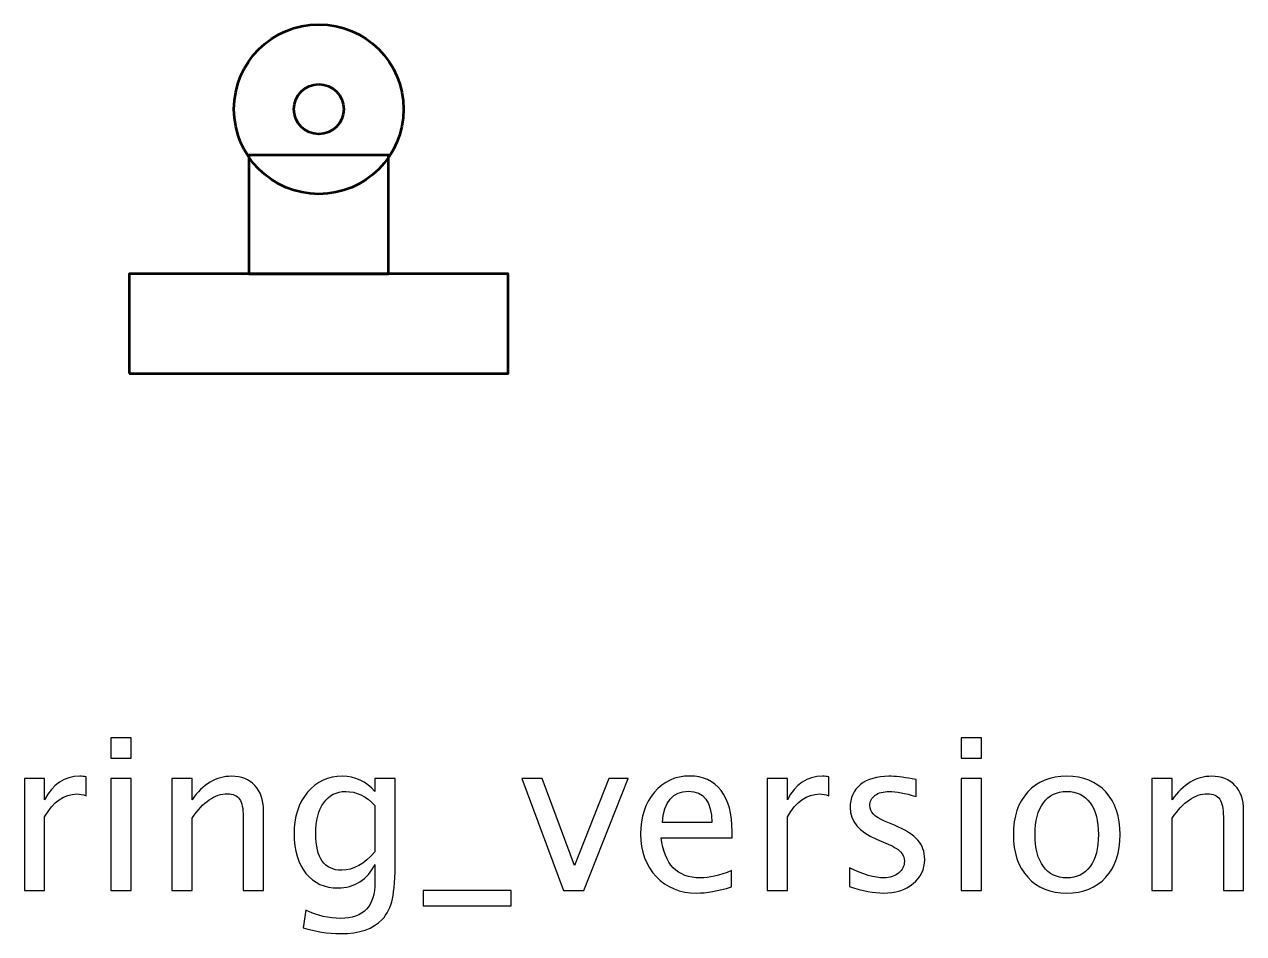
# Model space of a CAD drawing. Header units: centimetres. Extents: x -29.3 to 28.8, y -24.1 to 28.7.
# Drawn here: x -1.45 to 10.77, y 6.74 to 15.85 of the extents above; entities that cross this region are included whole.
import ezdxf

# ---------------------------------------------------------------- set-up
doc = ezdxf.new("R2010")
doc.units = ezdxf.units.CM
doc.header["$MEASUREMENT"] = 0
doc.layers.add('Layer 1', color=7, linetype='Continuous')

msp = doc.modelspace()

# ---------------------------------------------------------------- linework, layer by layer
at = {"layer": 'Layer 1', "lineweight": 53}
for points in [[(0.79998, 13.35001), (2.19998, 13.35001), (2.19998, 14.54017), (0.79998, 14.54017), (0.79998, 13.35001)], [(-0.40002, 12.35), (3.39998, 12.35), (3.39998, 13.35), (-0.40002, 13.35), (-0.40002, 12.35)]]:
    msp.add_lwpolyline(points, close=True, dxfattribs=at)
for major_axis in [(0, 0.85), (0, 0.25)]:
    msp.add_ellipse((1.5, 15), major_axis=major_axis, ratio=1, dxfattribs=at)
at = {"layer": 'Layer 1'}
for points, knots in [([(-0.58453, 8.49759), (-0.58453, 8.49759), (-0.58453, 8.70079), (-0.58453, 8.70079), (-0.58453, 8.70079), (-0.58453, 8.70079), (-0.38133, 8.70079), (-0.38133, 8.70079), (-0.38133, 8.70079), (-0.38133, 8.70079), (-0.38133, 8.49759), (-0.38133, 8.49759), (-0.38133, 8.49759), (-0.38133, 8.49759), (-0.58453, 8.49759), (-0.58453, 8.49759)], [0, 0, 0, 0, 0.2, 0.2, 0.2, 0.2, 0.4, 0.4, 0.4, 0.4, 0.6, 0.6, 0.6, 0.6, 1, 1, 1, 1]), ([(7.93896, 8.49759), (7.93896, 8.49759), (7.93896, 8.70079), (7.93896, 8.70079), (7.93896, 8.70079), (7.93896, 8.70079), (8.14216, 8.70079), (8.14216, 8.70079), (8.14216, 8.70079), (8.14216, 8.70079), (8.14216, 8.49759), (8.14216, 8.49759), (8.14216, 8.49759), (8.14216, 8.49759), (7.93896, 8.49759), (7.93896, 8.49759)], [0, 0, 0, 0, 0.2, 0.2, 0.2, 0.2, 0.4, 0.4, 0.4, 0.4, 0.6, 0.6, 0.6, 0.6, 1, 1, 1, 1]), ([(-1.4506, 7.17044), (-1.4506, 7.17044), (-1.4506, 8.29228), (-1.4506, 8.29228), (-1.4506, 8.29228), (-1.4506, 8.29228), (-1.2474, 8.29228), (-1.2474, 8.29228), (-1.2474, 8.29228), (-1.2474, 8.29228), (-1.2474, 8.08026), (-1.2474, 8.08026), (-1.2474, 8.08026), (-1.16661, 8.23724), (-1.04949, 8.31556), (-0.89568, 8.31556), (-0.89568, 8.31556), (-0.87487, 8.31556), (-0.85299, 8.31379), (-0.83042, 8.31027), (-0.83042, 8.31027), (-0.83042, 8.31027), (-0.83042, 8.12012), (-0.83042, 8.12012), (-0.83042, 8.12012), (-0.86569, 8.13176), (-0.89674, 8.13776), (-0.92355, 8.13776), (-0.92355, 8.13776), (-1.05267, 8.13776), (-1.16062, 8.06156), (-1.2474, 7.90881), (-1.2474, 7.90881), (-1.2474, 7.90881), (-1.2474, 7.17044), (-1.2474, 7.17044), (-1.2474, 7.17044), (-1.2474, 7.17044), (-1.4506, 7.17044), (-1.4506, 7.17044)], [0, 0, 0, 0, 0.09090909, 0.09090909, 0.09090909, 0.09090909, 0.18181818, 0.18181818, 0.18181818, 0.18181818, 0.27272727, 0.27272727, 0.27272727, 0.27272727, 0.36363636, 0.36363636, 0.36363636, 0.36363636, 0.45454545, 0.45454545, 0.45454545, 0.45454545, 0.54545455, 0.54545455, 0.54545455, 0.54545455, 0.63636364, 0.63636364, 0.63636364, 0.63636364, 0.72727273, 0.72727273, 0.72727273, 0.72727273, 0.81818182, 0.81818182, 0.81818182, 0.81818182, 1, 1, 1, 1]), ([(0.02719, 7.17044), (0.02719, 7.17044), (0.02719, 8.29228), (0.02719, 8.29228), (0.02719, 8.29228), (0.02719, 8.29228), (0.23039, 8.29228), (0.23039, 8.29228), (0.23039, 8.29228), (0.23039, 8.29228), (0.23039, 8.08026), (0.23039, 8.08026), (0.23039, 8.08026), (0.33799, 8.23724), (0.46993, 8.31556), (0.62586, 8.31556), (0.62586, 8.31556), (0.72393, 8.31556), (0.80189, 8.28487), (0.85939, 8.22313), (0.85939, 8.22313), (0.9169, 8.16175), (0.94583, 8.07884), (0.94583, 7.97513), (0.94583, 7.97513), (0.94583, 7.97513), (0.94583, 7.17044), (0.94583, 7.17044), (0.94583, 7.17044), (0.94583, 7.17044), (0.74262, 7.17044), (0.74262, 7.17044), (0.74262, 7.17044), (0.74262, 7.17044), (0.74262, 7.90881), (0.74262, 7.90881), (0.74262, 7.90881), (0.74262, 7.99206), (0.73028, 8.05133), (0.70594, 8.08661), (0.70594, 8.08661), (0.68124, 8.12224), (0.64067, 8.13987), (0.58387, 8.13987), (0.58387, 8.13987), (0.45899, 8.13987), (0.34116, 8.05838), (0.23039, 7.8954), (0.23039, 7.8954), (0.23039, 7.8954), (0.23039, 7.17044), (0.23039, 7.17044), (0.23039, 7.17044), (0.23039, 7.17044), (0.02719, 7.17044), (0.02719, 7.17044)], [0, 0, 0, 0, 0.06666667, 0.06666667, 0.06666667, 0.06666667, 0.13333333, 0.13333333, 0.13333333, 0.13333333, 0.2, 0.2, 0.2, 0.2, 0.26666667, 0.26666667, 0.26666667, 0.26666667, 0.33333333, 0.33333333, 0.33333333, 0.33333333, 0.4, 0.4, 0.4, 0.4, 0.46666667, 0.46666667, 0.46666667, 0.46666667, 0.53333333, 0.53333333, 0.53333333, 0.53333333, 0.6, 0.6, 0.6, 0.6, 0.66666667, 0.66666667, 0.66666667, 0.66666667, 0.73333333, 0.73333333, 0.73333333, 0.73333333, 0.8, 0.8, 0.8, 0.8, 0.86666667, 0.86666667, 0.86666667, 0.86666667, 1, 1, 1, 1]), ([(1.34517, 6.79791), (1.34517, 6.79791), (1.36916, 6.97359), (1.36916, 6.97359), (1.36916, 6.97359), (1.48699, 6.91856), (1.60376, 6.89104), (1.71912, 6.89104), (1.71912, 6.89104), (1.94807, 6.89104), (2.06272, 7.0124), (2.06272, 7.25475), (2.06272, 7.25475), (2.06272, 7.25475), (2.06272, 7.43114), (2.06272, 7.43114), (2.06272, 7.43114), (2.02745, 7.35671), (1.97735, 7.2992), (1.91209, 7.25793), (1.91209, 7.25793), (1.84682, 7.21665), (1.77415, 7.19584), (1.69407, 7.19584), (1.69407, 7.19584), (1.55825, 7.19584), (1.45065, 7.24452), (1.37128, 7.34189), (1.37128, 7.34189), (1.2919, 7.43926), (1.25204, 7.5712), (1.25204, 7.73771), (1.25204, 7.73771), (1.25204, 7.9081), (1.2972, 8.04709), (1.38751, 8.15469), (1.38751, 8.15469), (1.47817, 8.26194), (1.59494, 8.31556), (1.73852, 8.31556), (1.73852, 8.31556), (1.86411, 8.31556), (1.97241, 8.26476), (2.06272, 8.16281), (2.06272, 8.16281), (2.06272, 8.16281), (2.06272, 8.29228), (2.06272, 8.29228), (2.06272, 8.29228), (2.06272, 8.29228), (2.26593, 8.29228), (2.26593, 8.29228), (2.26593, 8.29228), (2.26593, 8.29228), (2.26593, 7.47665), (2.26593, 7.47665), (2.26593, 7.47665), (2.26593, 7.30132), (2.25675, 7.1715), (2.23841, 7.08718), (2.23841, 7.08718), (2.22042, 7.00287), (2.18584, 6.93373), (2.13575, 6.8801), (2.13575, 6.8801), (2.04685, 6.78591), (1.90786, 6.73864), (1.71912, 6.73864), (1.71912, 6.73864), (1.58965, 6.73864), (1.46512, 6.75839), (1.34517, 6.79791)], [0, 0, 0, 0, 0.05263158, 0.05263158, 0.05263158, 0.05263158, 0.10526316, 0.10526316, 0.10526316, 0.10526316, 0.15789474, 0.15789474, 0.15789474, 0.15789474, 0.21052632, 0.21052632, 0.21052632, 0.21052632, 0.26315789, 0.26315789, 0.26315789, 0.26315789, 0.31578947, 0.31578947, 0.31578947, 0.31578947, 0.36842105, 0.36842105, 0.36842105, 0.36842105, 0.42105263, 0.42105263, 0.42105263, 0.42105263, 0.47368421, 0.47368421, 0.47368421, 0.47368421, 0.52631579, 0.52631579, 0.52631579, 0.52631579, 0.57894737, 0.57894737, 0.57894737, 0.57894737, 0.63157895, 0.63157895, 0.63157895, 0.63157895, 0.68421053, 0.68421053, 0.68421053, 0.68421053, 0.73684211, 0.73684211, 0.73684211, 0.73684211, 0.78947368, 0.78947368, 0.78947368, 0.78947368, 0.84210526, 0.84210526, 0.84210526, 0.84210526, 0.89473684, 0.89473684, 0.89473684, 0.89473684, 1, 1, 1, 1]), ([(5.63778, 7.20642), (5.50126, 7.1655), (5.38449, 7.14504), (5.28712, 7.14504), (5.28712, 7.14504), (5.12096, 7.14504), (4.98585, 7.20007), (4.88178, 7.30979), (4.88178, 7.30979), (4.77771, 7.4195), (4.7255, 7.56167), (4.7255, 7.73665), (4.7255, 7.73665), (4.7255, 7.90634), (4.77136, 8.04568), (4.86344, 8.15469), (4.86344, 8.15469), (4.95551, 8.26335), (5.07334, 8.31768), (5.21692, 8.31768), (5.21692, 8.31768), (5.35274, 8.31768), (5.45787, 8.26934), (5.53195, 8.17268), (5.53195, 8.17268), (5.60603, 8.07602), (5.64308, 7.93914), (5.64308, 7.7617), (5.64308, 7.7617), (5.64308, 7.7617), (5.64202, 7.69961), (5.64202, 7.69961), (5.64202, 7.69961), (5.64202, 7.69961), (4.93293, 7.69961), (4.93293, 7.69961), (4.93293, 7.69961), (4.96257, 7.4315), (5.09345, 7.29744), (5.32522, 7.29744), (5.32522, 7.29744), (5.41024, 7.29744), (5.51431, 7.32143), (5.63778, 7.36941), (5.63778, 7.36941), (5.63778, 7.36941), (5.63778, 7.20642), (5.63778, 7.20642)], [0, 0, 0, 0, 0.07692308, 0.07692308, 0.07692308, 0.07692308, 0.15384615, 0.15384615, 0.15384615, 0.15384615, 0.23076923, 0.23076923, 0.23076923, 0.23076923, 0.30769231, 0.30769231, 0.30769231, 0.30769231, 0.38461538, 0.38461538, 0.38461538, 0.38461538, 0.46153846, 0.46153846, 0.46153846, 0.46153846, 0.53846154, 0.53846154, 0.53846154, 0.53846154, 0.61538462, 0.61538462, 0.61538462, 0.61538462, 0.69230769, 0.69230769, 0.69230769, 0.69230769, 0.76923077, 0.76923077, 0.76923077, 0.76923077, 0.84615385, 0.84615385, 0.84615385, 0.84615385, 1, 1, 1, 1]), ([(5.99374, 7.17044), (5.99374, 7.17044), (5.99374, 8.29228), (5.99374, 8.29228), (5.99374, 8.29228), (5.99374, 8.29228), (6.19694, 8.29228), (6.19694, 8.29228), (6.19694, 8.29228), (6.19694, 8.29228), (6.19694, 8.08026), (6.19694, 8.08026), (6.19694, 8.08026), (6.27773, 8.23724), (6.39485, 8.31556), (6.54866, 8.31556), (6.54866, 8.31556), (6.56947, 8.31556), (6.59135, 8.31379), (6.61392, 8.31027), (6.61392, 8.31027), (6.61392, 8.31027), (6.61392, 8.12012), (6.61392, 8.12012), (6.61392, 8.12012), (6.57865, 8.13176), (6.5476, 8.13776), (6.52079, 8.13776), (6.52079, 8.13776), (6.39167, 8.13776), (6.28372, 8.06156), (6.19694, 7.90881), (6.19694, 7.90881), (6.19694, 7.90881), (6.19694, 7.17044), (6.19694, 7.17044), (6.19694, 7.17044), (6.19694, 7.17044), (5.99374, 7.17044), (5.99374, 7.17044)], [0, 0, 0, 0, 0.09090909, 0.09090909, 0.09090909, 0.09090909, 0.18181818, 0.18181818, 0.18181818, 0.18181818, 0.27272727, 0.27272727, 0.27272727, 0.27272727, 0.36363636, 0.36363636, 0.36363636, 0.36363636, 0.45454545, 0.45454545, 0.45454545, 0.45454545, 0.54545455, 0.54545455, 0.54545455, 0.54545455, 0.63636364, 0.63636364, 0.63636364, 0.63636364, 0.72727273, 0.72727273, 0.72727273, 0.72727273, 0.81818182, 0.81818182, 0.81818182, 0.81818182, 1, 1, 1, 1]), ([(6.81959, 7.21066), (6.81959, 7.21066), (6.81959, 7.39692), (6.81959, 7.39692), (6.81959, 7.39692), (6.95259, 7.3306), (7.06795, 7.29744), (7.16637, 7.29744), (7.16637, 7.29744), (7.22494, 7.29744), (7.27362, 7.31332), (7.31207, 7.34507), (7.31207, 7.34507), (7.35052, 7.37646), (7.36993, 7.41597), (7.36993, 7.4636), (7.36993, 7.4636), (7.36993, 7.5331), (7.31595, 7.5906), (7.208, 7.63611), (7.208, 7.63611), (7.208, 7.63611), (7.08912, 7.68655), (7.08912, 7.68655), (7.08912, 7.68655), (6.91379, 7.75923), (6.82594, 7.86435), (6.82594, 8.00088), (6.82594, 8.00088), (6.82594, 8.0986), (6.86052, 8.17551), (6.92966, 8.2316), (6.92966, 8.2316), (6.9988, 8.28769), (7.0937, 8.31556), (7.214, 8.31556), (7.214, 8.31556), (7.27644, 8.31556), (7.35405, 8.30709), (7.44613, 8.28981), (7.44613, 8.28981), (7.44613, 8.28981), (7.48846, 8.28169), (7.48846, 8.28169), (7.48846, 8.28169), (7.48846, 8.28169), (7.48846, 8.11236), (7.48846, 8.11236), (7.48846, 8.11236), (7.37522, 8.14622), (7.28491, 8.16316), (7.21753, 8.16316), (7.21753, 8.16316), (7.15826, 8.16316), (7.11134, 8.15011), (7.07571, 8.12435), (7.07571, 8.12435), (7.04043, 8.0986), (7.02279, 8.06403), (7.02279, 8.02064), (7.02279, 8.02064), (7.02279, 7.95961), (7.07218, 7.90775), (7.17131, 7.86577), (7.17131, 7.86577), (7.17131, 7.86577), (7.26903, 7.82449), (7.26903, 7.82449), (7.26903, 7.82449), (7.37981, 7.77792), (7.45812, 7.72854), (7.50398, 7.67668), (7.50398, 7.67668), (7.5502, 7.62482), (7.57313, 7.55991), (7.57313, 7.4823), (7.57313, 7.4823), (7.57313, 7.38387), (7.53432, 7.30308), (7.45636, 7.23994), (7.45636, 7.23994), (7.37875, 7.17679), (7.27926, 7.14504), (7.15826, 7.14504), (7.15826, 7.14504), (7.06513, 7.14504), (6.95259, 7.16691), (6.81959, 7.21066)], [0, 0, 0, 0, 0.04347826, 0.04347826, 0.04347826, 0.04347826, 0.08695652, 0.08695652, 0.08695652, 0.08695652, 0.13043478, 0.13043478, 0.13043478, 0.13043478, 0.17391304, 0.17391304, 0.17391304, 0.17391304, 0.2173913, 0.2173913, 0.2173913, 0.2173913, 0.26086957, 0.26086957, 0.26086957, 0.26086957, 0.30434783, 0.30434783, 0.30434783, 0.30434783, 0.34782609, 0.34782609, 0.34782609, 0.34782609, 0.39130435, 0.39130435, 0.39130435, 0.39130435, 0.43478261, 0.43478261, 0.43478261, 0.43478261, 0.47826087, 0.47826087, 0.47826087, 0.47826087, 0.52173913, 0.52173913, 0.52173913, 0.52173913, 0.56521739, 0.56521739, 0.56521739, 0.56521739, 0.60869565, 0.60869565, 0.60869565, 0.60869565, 0.65217391, 0.65217391, 0.65217391, 0.65217391, 0.69565217, 0.69565217, 0.69565217, 0.69565217, 0.73913043, 0.73913043, 0.73913043, 0.73913043, 0.7826087, 0.7826087, 0.7826087, 0.7826087, 0.82608696, 0.82608696, 0.82608696, 0.82608696, 0.86956522, 0.86956522, 0.86956522, 0.86956522, 0.91304348, 0.91304348, 0.91304348, 0.91304348, 1, 1, 1, 1]), ([(8.9973, 7.14504), (8.83255, 7.14504), (8.70202, 7.1976), (8.60607, 7.30273), (8.60607, 7.30273), (8.50976, 7.40786), (8.46178, 7.55074), (8.46178, 7.731), (8.46178, 7.731), (8.46178, 7.91092), (8.50976, 8.05344), (8.60607, 8.15822), (8.60607, 8.15822), (8.70202, 8.26299), (8.83255, 8.31556), (8.9973, 8.31556), (8.9973, 8.31556), (9.16205, 8.31556), (9.29257, 8.26299), (9.38853, 8.15822), (9.38853, 8.15822), (9.48484, 8.05344), (9.53282, 7.91092), (9.53282, 7.731), (9.53282, 7.731), (9.53282, 7.55074), (9.48484, 7.40786), (9.38853, 7.30273), (9.38853, 7.30273), (9.29257, 7.1976), (9.16205, 7.14504), (8.9973, 7.14504)], [0, 0, 0, 0, 0.11111111, 0.11111111, 0.11111111, 0.11111111, 0.22222222, 0.22222222, 0.22222222, 0.22222222, 0.33333333, 0.33333333, 0.33333333, 0.33333333, 0.44444444, 0.44444444, 0.44444444, 0.44444444, 0.55555556, 0.55555556, 0.55555556, 0.55555556, 0.66666667, 0.66666667, 0.66666667, 0.66666667, 0.77777778, 0.77777778, 0.77777778, 0.77777778, 1, 1, 1, 1]), ([(9.85102, 7.17044), (9.85102, 7.17044), (9.85102, 8.29228), (9.85102, 8.29228), (9.85102, 8.29228), (9.85102, 8.29228), (10.05422, 8.29228), (10.05422, 8.29228), (10.05422, 8.29228), (10.05422, 8.29228), (10.05422, 8.08026), (10.05422, 8.08026), (10.05422, 8.08026), (10.16182, 8.23724), (10.29376, 8.31556), (10.44969, 8.31556), (10.44969, 8.31556), (10.54776, 8.31556), (10.62572, 8.28487), (10.68322, 8.22313), (10.68322, 8.22313), (10.74073, 8.16175), (10.76966, 8.07884), (10.76966, 7.97513), (10.76966, 7.97513), (10.76966, 7.97513), (10.76966, 7.17044), (10.76966, 7.17044), (10.76966, 7.17044), (10.76966, 7.17044), (10.56645, 7.17044), (10.56645, 7.17044), (10.56645, 7.17044), (10.56645, 7.17044), (10.56645, 7.90881), (10.56645, 7.90881), (10.56645, 7.90881), (10.56645, 7.99206), (10.55411, 8.05133), (10.52977, 8.08661), (10.52977, 8.08661), (10.50507, 8.12224), (10.4645, 8.13987), (10.4077, 8.13987), (10.4077, 8.13987), (10.28282, 8.13987), (10.16499, 8.05838), (10.05422, 7.8954), (10.05422, 7.8954), (10.05422, 7.8954), (10.05422, 7.17044), (10.05422, 7.17044), (10.05422, 7.17044), (10.05422, 7.17044), (9.85102, 7.17044), (9.85102, 7.17044)], [0, 0, 0, 0, 0.06666667, 0.06666667, 0.06666667, 0.06666667, 0.13333333, 0.13333333, 0.13333333, 0.13333333, 0.2, 0.2, 0.2, 0.2, 0.26666667, 0.26666667, 0.26666667, 0.26666667, 0.33333333, 0.33333333, 0.33333333, 0.33333333, 0.4, 0.4, 0.4, 0.4, 0.46666667, 0.46666667, 0.46666667, 0.46666667, 0.53333333, 0.53333333, 0.53333333, 0.53333333, 0.6, 0.6, 0.6, 0.6, 0.66666667, 0.66666667, 0.66666667, 0.66666667, 0.73333333, 0.73333333, 0.73333333, 0.73333333, 0.8, 0.8, 0.8, 0.8, 0.86666667, 0.86666667, 0.86666667, 0.86666667, 1, 1, 1, 1]), ([(-0.58453, 7.17044), (-0.58453, 7.17044), (-0.58453, 8.29228), (-0.58453, 8.29228), (-0.58453, 8.29228), (-0.58453, 8.29228), (-0.38133, 8.29228), (-0.38133, 8.29228), (-0.38133, 8.29228), (-0.38133, 8.29228), (-0.38133, 7.17044), (-0.38133, 7.17044), (-0.38133, 7.17044), (-0.38133, 7.17044), (-0.58453, 7.17044), (-0.58453, 7.17044)], [0, 0, 0, 0, 0.2, 0.2, 0.2, 0.2, 0.4, 0.4, 0.4, 0.4, 0.6, 0.6, 0.6, 0.6, 1, 1, 1, 1]), ([(3.95256, 7.17044), (3.95256, 7.17044), (3.53487, 8.29228), (3.53487, 8.29228), (3.53487, 8.29228), (3.53487, 8.29228), (3.73807, 8.29228), (3.73807, 8.29228), (3.73807, 8.29228), (3.73807, 8.29228), (4.06368, 7.42056), (4.06368, 7.42056), (4.06368, 7.42056), (4.06368, 7.42056), (4.40835, 8.29228), (4.40835, 8.29228), (4.40835, 8.29228), (4.40835, 8.29228), (4.59956, 8.29228), (4.59956, 8.29228), (4.59956, 8.29228), (4.59956, 8.29228), (4.15611, 7.17044), (4.15611, 7.17044), (4.15611, 7.17044), (4.15611, 7.17044), (3.95256, 7.17044), (3.95256, 7.17044)], [0, 0, 0, 0, 0.125, 0.125, 0.125, 0.125, 0.25, 0.25, 0.25, 0.25, 0.375, 0.375, 0.375, 0.375, 0.5, 0.5, 0.5, 0.5, 0.625, 0.625, 0.625, 0.625, 0.75, 0.75, 0.75, 0.75, 1, 1, 1, 1]), ([(7.93896, 7.17044), (7.93896, 7.17044), (7.93896, 8.29228), (7.93896, 8.29228), (7.93896, 8.29228), (7.93896, 8.29228), (8.14216, 8.29228), (8.14216, 8.29228), (8.14216, 8.29228), (8.14216, 8.29228), (8.14216, 7.17044), (8.14216, 7.17044), (8.14216, 7.17044), (8.14216, 7.17044), (7.93896, 7.17044), (7.93896, 7.17044)], [0, 0, 0, 0, 0.2, 0.2, 0.2, 0.2, 0.4, 0.4, 0.4, 0.4, 0.6, 0.6, 0.6, 0.6, 1, 1, 1, 1]), ([(2.06272, 7.5585), (2.06272, 7.5585), (2.06272, 8.02381), (2.06272, 8.02381), (2.06272, 8.02381), (1.97312, 8.11659), (1.8754, 8.16316), (1.76992, 8.16316), (1.76992, 8.16316), (1.67608, 8.16316), (1.6027, 8.12576), (1.54979, 8.05062), (1.54979, 8.05062), (1.49652, 7.97583), (1.47006, 7.87176), (1.47006, 7.73912), (1.47006, 7.73912), (1.47006, 7.49535), (1.55649, 7.37364), (1.7297, 7.37364), (1.7297, 7.37364), (1.84753, 7.37364), (1.95866, 7.43538), (2.06272, 7.5585)], [0, 0, 0, 0, 0.14285714, 0.14285714, 0.14285714, 0.14285714, 0.28571429, 0.28571429, 0.28571429, 0.28571429, 0.42857143, 0.42857143, 0.42857143, 0.42857143, 0.57142857, 0.57142857, 0.57142857, 0.57142857, 0.71428571, 0.71428571, 0.71428571, 0.71428571, 1, 1, 1, 1]), ([(4.94352, 7.85201), (4.94352, 7.85201), (5.43882, 7.85201), (5.43882, 7.85201), (5.43882, 7.85201), (5.43882, 8.06085), (5.36085, 8.16527), (5.20528, 8.16527), (5.20528, 8.16527), (5.04865, 8.16527), (4.96151, 8.06085), (4.94352, 7.85201)], [0, 0, 0, 0, 0.25, 0.25, 0.25, 0.25, 0.5, 0.5, 0.5, 0.5, 1, 1, 1, 1]), ([(8.99694, 7.29744), (9.09749, 7.29744), (9.1758, 7.33519), (9.23154, 7.41103), (9.23154, 7.41103), (9.28693, 7.48653), (9.3148, 7.59342), (9.3148, 7.731), (9.3148, 7.731), (9.3148, 7.86824), (9.28693, 7.97477), (9.23154, 8.05027), (9.23154, 8.05027), (9.1758, 8.12541), (9.09749, 8.16316), (8.99694, 8.16316), (8.99694, 8.16316), (8.89605, 8.16316), (8.81773, 8.12541), (8.7627, 8.05027), (8.7627, 8.05027), (8.70731, 7.97477), (8.6798, 7.86824), (8.6798, 7.731), (8.6798, 7.731), (8.6798, 7.59342), (8.70731, 7.48653), (8.7627, 7.41103), (8.7627, 7.41103), (8.81773, 7.33519), (8.89605, 7.29744), (8.99694, 7.29744)], [0, 0, 0, 0, 0.11111111, 0.11111111, 0.11111111, 0.11111111, 0.22222222, 0.22222222, 0.22222222, 0.22222222, 0.33333333, 0.33333333, 0.33333333, 0.33333333, 0.44444444, 0.44444444, 0.44444444, 0.44444444, 0.55555556, 0.55555556, 0.55555556, 0.55555556, 0.66666667, 0.66666667, 0.66666667, 0.66666667, 0.77777778, 0.77777778, 0.77777778, 0.77777778, 1, 1, 1, 1]), ([(2.54638, 7.01804), (2.54638, 7.01804), (2.54638, 7.17044), (2.54638, 7.17044), (2.54638, 7.17044), (2.54638, 7.17044), (3.42691, 7.17044), (3.42691, 7.17044), (3.42691, 7.17044), (3.42691, 7.17044), (3.42691, 7.01804), (3.42691, 7.01804), (3.42691, 7.01804), (3.42691, 7.01804), (2.54638, 7.01804), (2.54638, 7.01804)], [0, 0, 0, 0, 0.2, 0.2, 0.2, 0.2, 0.4, 0.4, 0.4, 0.4, 0.6, 0.6, 0.6, 0.6, 1, 1, 1, 1])]:
    msp.add_open_spline(points, degree=3, knots=knots, dxfattribs=at)

doc.saveas('drawing.dxf')
